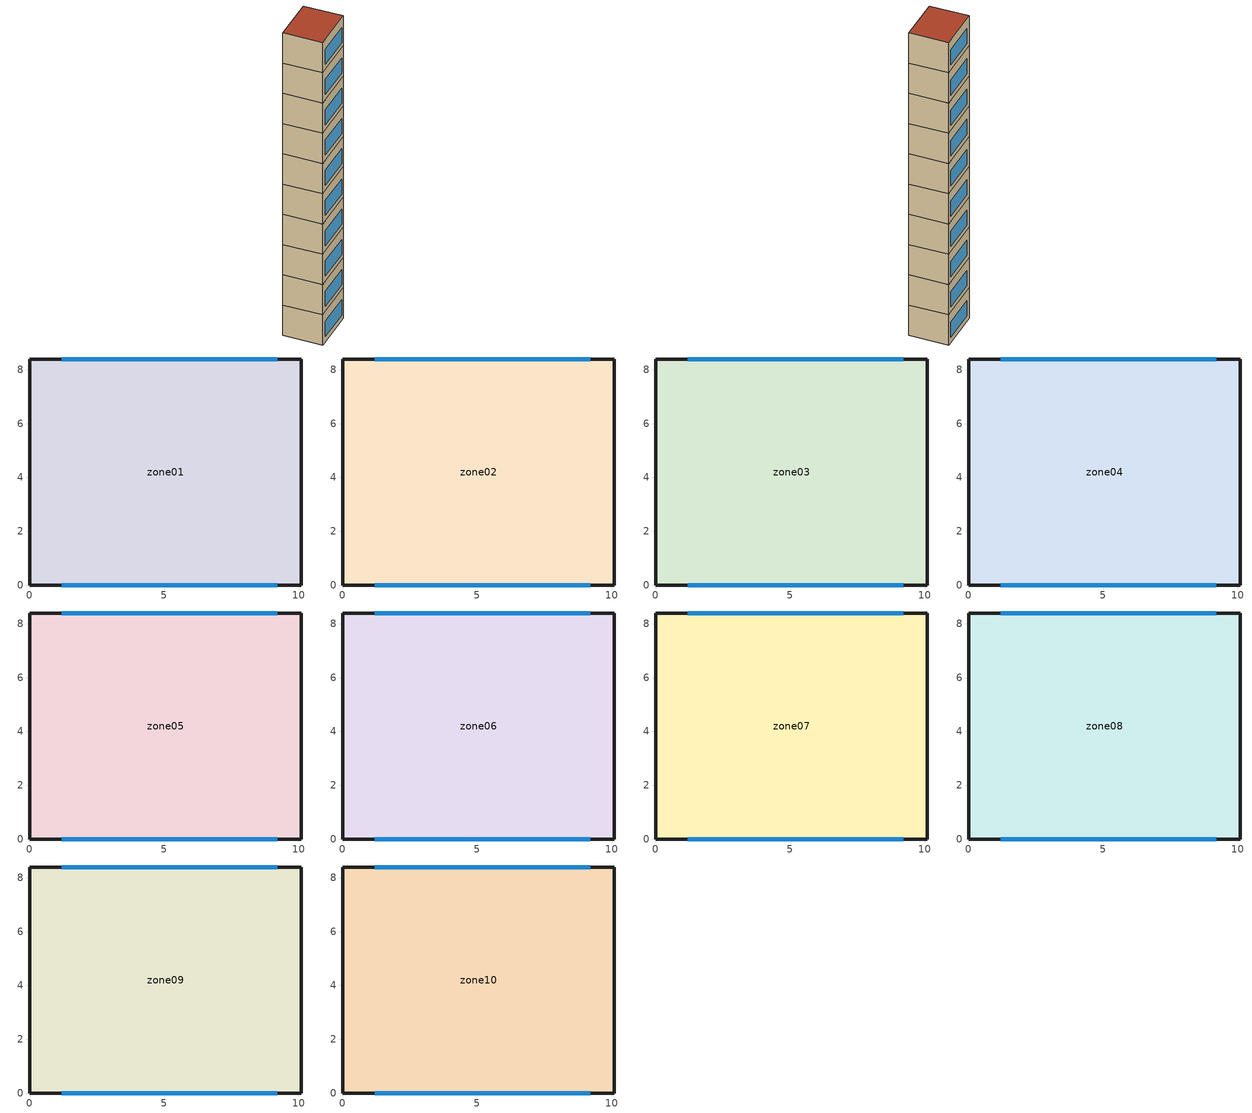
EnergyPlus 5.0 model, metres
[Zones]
zone01
 floor ground (GROUND_FLOOR): 10.1,8.4 10.1,0 0,0 0,8.4 z0
 wall outside (EXT_WALL): 10.1,0 10.1,8.4 0,8.4 0,0 10.1,0 z0:7
 window (EXT_WINDOW1): 1.2,0 9.2,0 / 9.2,8.4 1.2,8.4 z1.25:4.75
 ceiling to zone02 (ADJ_CEILING): 0,8.4 0,0 10.1,0 10.1,8.4 z7
zone02
 floor to zone01 (ADJ_CEILING): 10.1,8.4 10.1,0 0,0 0,8.4 z7
 wall outside (EXT_WALL): 10.1,0 10.1,8.4 0,8.4 0,0 10.1,0 z7:14
 window (EXT_WINDOW1): 1.2,0 9.2,0 / 9.2,8.4 1.2,8.4 z8.25:11.75
 ceiling to zone03 (ADJ_CEILING): 0,8.4 0,0 10.1,0 10.1,8.4 z14
zone03
 floor to zone02 (ADJ_CEILING): 10.1,8.4 10.1,0 0,0 0,8.4 z14
 wall outside (EXT_WALL): 10.1,0 10.1,8.4 0,8.4 0,0 10.1,0 z14:21
 window (EXT_WINDOW1): 1.2,0 9.2,0 / 9.2,8.4 1.2,8.4 z15.25:18.75
 ceiling to zone04 (ADJ_CEILING): 0,8.4 0,0 10.1,0 10.1,8.4 z21
zone04
 floor to zone03 (ADJ_CEILING): 10.1,8.4 10.1,0 0,0 0,8.4 z21
 wall outside (EXT_WALL): 10.1,0 10.1,8.4 0,8.4 0,0 10.1,0 z21:28
 window (EXT_WINDOW1): 1.2,0 9.2,0 / 9.2,8.4 1.2,8.4 z22.25:25.75
 ceiling to zone05 (ADJ_CEILING): 0,8.4 0,0 10.1,0 10.1,8.4 z28
zone05
 floor to zone04 (ADJ_CEILING): 10.1,8.4 10.1,0 0,0 0,8.4 z28
 wall outside (EXT_WALL): 10.1,0 10.1,8.4 0,8.4 0,0 10.1,0 z28:35
 window (EXT_WINDOW1): 1.2,0 9.2,0 / 9.2,8.4 1.2,8.4 z29.25:32.75
 ceiling to zone06 (ADJ_CEILING): 0,8.4 0,0 10.1,0 10.1,8.4 z35
zone06
 floor to zone05 (ADJ_CEILING): 10.1,8.4 10.1,0 0,0 0,8.4 z35
 wall outside (EXT_WALL): 10.1,0 10.1,8.4 0,8.4 0,0 10.1,0 z35:42
 window (EXT_WINDOW1): 1.2,0 9.2,0 / 9.2,8.4 1.2,8.4 z36.25:39.75
 ceiling to zone07 (ADJ_CEILING): 0,8.4 0,0 10.1,0 10.1,8.4 z42
zone07
 floor to zone06 (ADJ_CEILING): 10.1,8.4 10.1,0 0,0 0,8.4 z42
 wall outside (EXT_WALL): 10.1,0 10.1,8.4 0,8.4 0,0 10.1,0 z42:49
 window (EXT_WINDOW1): 1.2,0 9.2,0 / 9.2,8.4 1.2,8.4 z43.25:46.75
 ceiling to zone08 (ADJ_CEILING): 0,8.4 0,0 10.1,0 10.1,8.4 z49
zone08
 floor to zone07 (ADJ_CEILING): 10.1,8.4 10.1,0 0,0 0,8.4 z49
 wall outside (EXT_WALL): 10.1,0 10.1,8.4 0,8.4 0,0 10.1,0 z49:56
 window (EXT_WINDOW1): 1.2,0 9.2,0 / 9.2,8.4 1.2,8.4 z50.25:53.75
 ceiling to zone09 (ADJ_CEILING): 0,8.4 0,0 10.1,0 10.1,8.4 z56
zone09
 floor to zone08 (ADJ_CEILING): 10.1,8.4 10.1,0 0,0 0,8.4 z56
 wall outside (EXT_WALL): 10.1,0 10.1,8.4 0,8.4 0,0 10.1,0 z56:63
 window (EXT_WINDOW1): 1.2,0 9.2,0 / 9.2,8.4 1.2,8.4 z57.25:60.75
 ceiling to zone10 (ADJ_CEILING): 0,8.4 0,0 10.1,0 10.1,8.4 z63
zone10
 floor to zone09 (ADJ_CEILING): 10.1,8.4 10.1,0 0,0 0,8.4 z63
 wall outside (EXT_WALL): 10.1,0 10.1,8.4 0,8.4 0,0 10.1,0 z63:70
 window (EXT_WINDOW1): 1.2,0 9.2,0 / 9.2,8.4 1.2,8.4 z64.25:67.75
 roof outside (EXT_ROOF): 0,8.4 0,0 10.1,0 10.1,8.4 z70
[Building]
TRNSYS18: North Axis {deg}=0; Terrain=City; Loads Convergence Tolerance Value=0; Temperature Convergence Tolerance Value {deltaC}=0; Solar Distribution=FullInteriorAndExterior; Maximum Number of Warmup Days=0
[Site:Location]
not used: Latitude {deg}=0; Longitude {deg}=0; Time Zone {hr}=0; Elevation {m}=0
[Construction]
GROUND_FLOOR; EXT_WALL; EXT_ROOF; ADJ_CEILING; EXT_WINDOW1: 
[WindowProperty:ShadingControl]
ESHADE=0; ISHADE=INPUT 1*MAX_ISHADE : SHADECNTRL=ISHADE_INTERNAL
[SurfaceProperty:OtherSideCoefficients]
BOUNDARY=IDENTICAL; BOUNDARY=INPUT 1*TBOUNDARY; BOUNDARY=INPUT 1*TBOUNDARY_2; BOUNDARY=INPUT 1*TBOUNDARY_3; BOUNDARY=INPUT 1*TGROUND; BOUNDARY=20; BOUNDARY=15
[Zone] Multiplier=1
zone01; zone02; zone03; zone04; zone05; zone06; zone07; zone08; zone09; zone10
